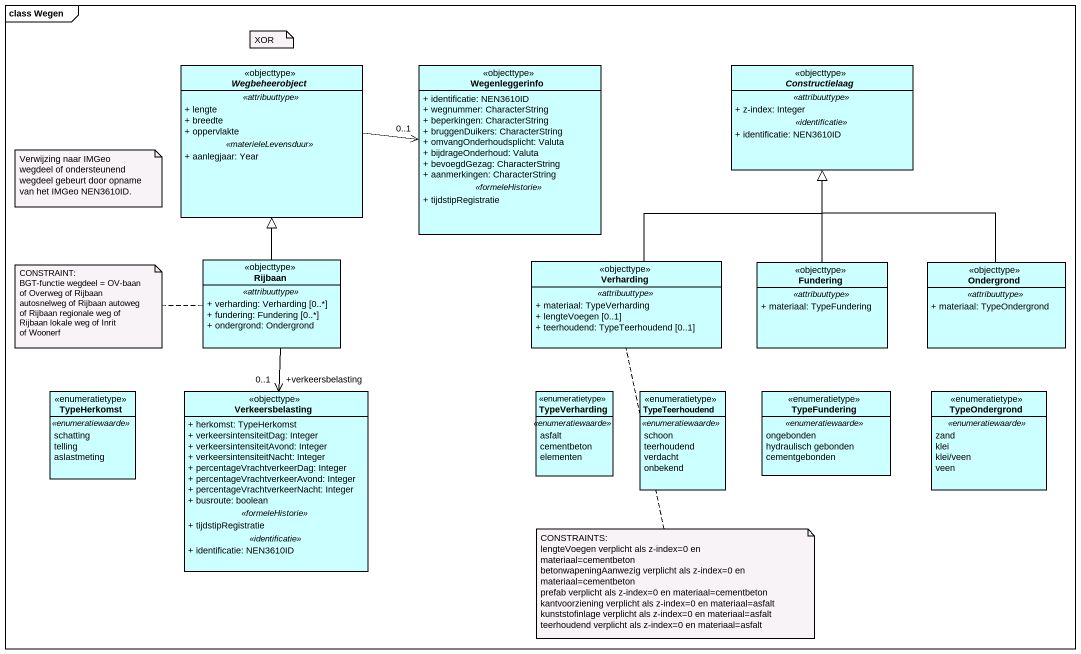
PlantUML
@startuml
mainframe class Wegen
hide circle
hide empty members
skinparam classAttributeIconSize 0
abstract class Wegbeheerobject <<objecttype>> #CCFFFF {
  .. <<attribuuttype>> ..
  + lengte
  + breedte
  + oppervlakte
  .. <<materieleLevensduur>> ..
  + aanlegjaar: Year
}
class Wegenleggerinfo <<objecttype>> #CCFFFF {
  + identificatie: NEN3610ID
  + wegnummer: CharacterString
  + beperkingen: CharacterString
  + bruggenDuikers: CharacterString
  + omvangOnderhoudsplicht: Valuta
  + bijdrageOnderhoud: Valuta
  + bevoegdGezag: CharacterString
  + aanmerkingen: CharacterString
  .. <<formeleHistorie>> ..
  + tijdstipRegistratie
}
abstract class Constructielaag <<objecttype>> #CCFFFF {
  .. <<attribuuttype>> ..
  + z-index: Integer
  .. <<identificatie>> ..
  + identificatie: NEN3610ID
}
class Rijbaan <<objecttype>> #CCFFFF {
  .. <<attribuuttype>> ..
  + verharding: Verharding [0..*]
  + fundering: Fundering [0..*]
  + ondergrond: Ondergrond
}
class Verharding <<objecttype>> #CCFFFF {
  .. <<attribuuttype>> ..
  + materiaal: TypeVerharding
  + lengteVoegen [0..1]
  + teerhoudend: TypeTeerhoudend [0..1]
}
class Fundering <<objecttype>> #CCFFFF {
  .. <<attribuuttype>> ..
  + materiaal: TypeFundering
}
class Ondergrond <<objecttype>> #CCFFFF {
  .. <<attribuuttype>> ..
  + materiaal: TypeOndergrond
}
enum TypeHerkomst <<enumeratietype>> #CCFFFF {
  .. <<enumeratiewaarde>> ..
  schatting
  telling
  aslastmeting
}
class Verkeersbelasting <<objecttype>> #CCFFFF {
  + herkomst: TypeHerkomst
  + verkeersintensiteitDag: Integer
  + verkeersintensiteitAvond: Integer
  + verkeersintensiteitNacht: Integer
  + percentageVrachtverkeerDag: Integer
  + percentageVrachtverkeerAvond: Integer
  + percentageVrachtverkeerNacht: Integer
  + busroute: boolean
  .. <<formeleHistorie>> ..
  + tijdstipRegistratie
  .. <<identificatie>> ..
  + identificatie: NEN3610ID
}
enum TypeVerharding <<enumeratietype>> #CCFFFF {
  .. <<enumeratiewaarde>> ..
  asfalt
  cementbeton
  elementen
}
enum TypeTeerhoudend <<enumeratietype>> #CCFFFF {
  .. <<enumeratiewaarde>> ..
  schoon
  teerhoudend
  verdacht
  onbekend
}
enum TypeFundering <<enumeratietype>> #CCFFFF {
  .. <<enumeratiewaarde>> ..
  ongebonden
  hydraulisch gebonden
  cementgebonden
}
enum TypeOndergrond <<enumeratietype>> #CCFFFF {
  .. <<enumeratiewaarde>> ..
  zand
  klei
  klei/veen
  veen
}
Wegbeheerobject -right-> "0..1" Wegenleggerinfo
Rijbaan -up-|> Wegbeheerobject
Rijbaan --> "+verkeersbelasting\n0..1" Verkeersbelasting
Verharding -up-|> Constructielaag
Fundering -up-|> Constructielaag
Ondergrond -up-|> Constructielaag
note as N1
  XOR
end note
note as N2
  Verwijzing naar IMGeo wegdeel of ondersteunend wegdeel gebeurt door opname van het IMGeo NEN3610ID.
end note
note left of Rijbaan
  CONSTRAINT:
  BGT-functie wegdeel = OV-baan of Overweg of Rijbaan autosnelweg of Rijbaan autoweg of Rijbaan regionale weg of Rijbaan lokale weg of Inrit
  of Woonerf
end note
note bottom of Verharding
  CONSTRAINTS:
  lengteVoegen verplicht als z-index=0 en materiaal=cementbeton
  betonwapeningAanwezig verplicht als z-index=0 en materiaal=cementbeton
  prefab verplicht als z-index=0 en materiaal=cementbeton
  kantvoorziening verplicht als z-index=0 en materiaal=asfalt
  kunststofinlage verplicht als z-index=0 en materiaal=asfalt
  teerhoudend verplicht als z-index=0 en materiaal=asfalt
end note
@enduml
